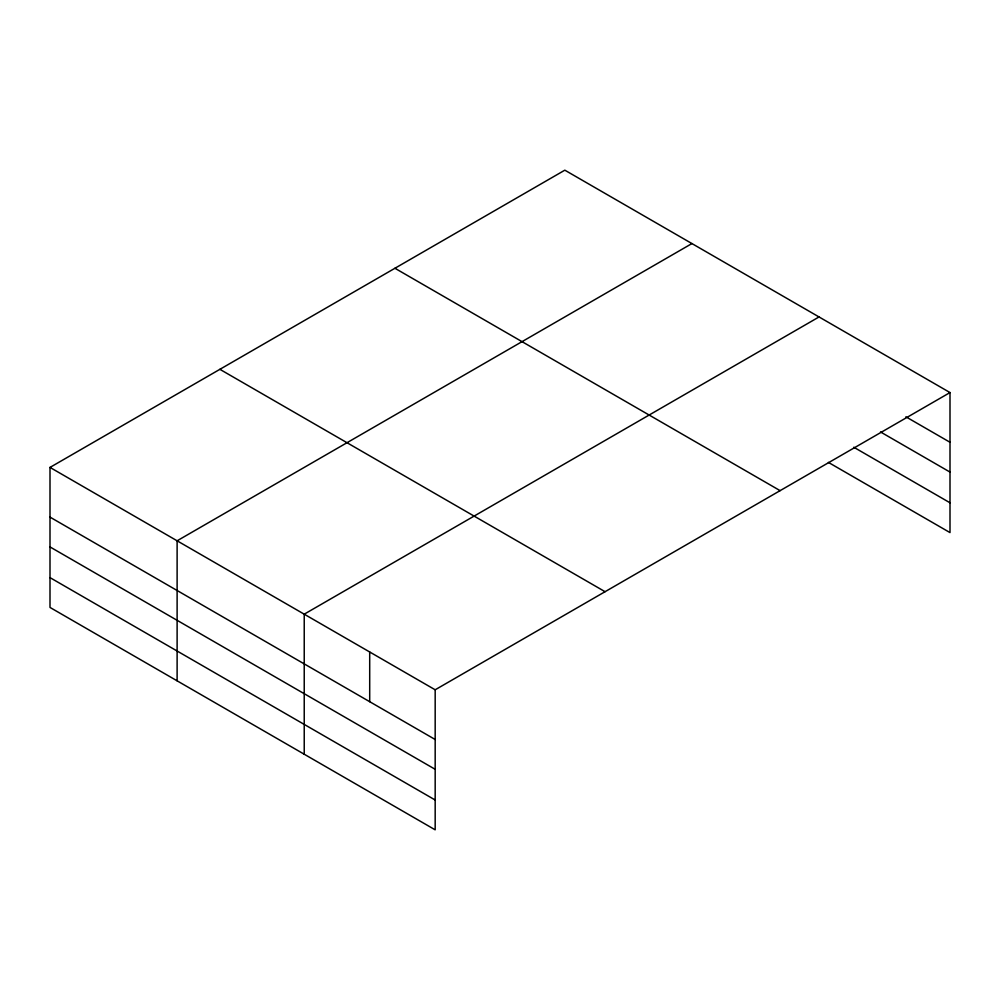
<?xml version="1.0" encoding="UTF-8"?>
<svg xmlns="http://www.w3.org/2000/svg" width="1000" height="1000" viewBox="0 0 1000 1000"><rect width="100%" height="100%" fill="white"/><g stroke="black" fill="none" stroke-linecap="round" stroke-linejoin="round"><path stroke-width="1.5" d="M828.388 462.388L950 532.587L950 392.562L564.825 170.175L50 467.413L50 607.438L435.175 829.825L435.175 689.788L50 467.413M691.925 243.562L177.113 540.8L177.113 680.825M819.038 316.95L304.225 614.175L304.225 754.212M435.175 689.788L950 392.562M905.9 416.812L950 442.262M880.512 431.95L950 472.075M853.787 447.238L950 502.788M394.925 268.263L780.113 490.65M219.887 369.325L605.075 591.7M50 517.112L435.175 739.5M50 546.925L435.175 769.3M50 577.625L435.175 800.013M369.7 651.988L369.7 701.688"/></g></svg>
